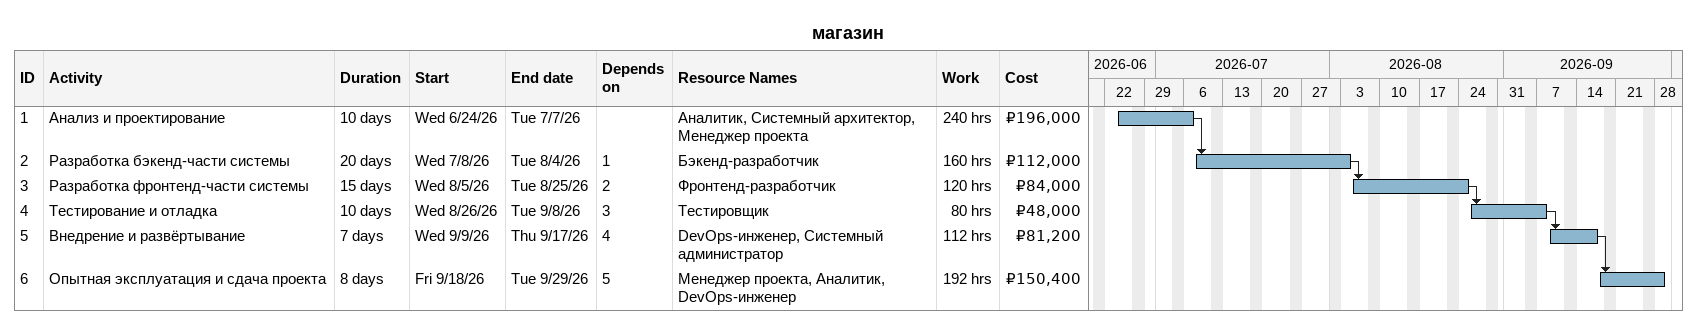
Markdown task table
магазин

| ID | Task | Duration | Start | Finish | Predecessors | Resources | Work (h) | Cost (₽) |
|---|---|---|---|---|---|---|---|---|
| 1 | Анализ и проектирование | 10d | 2026-06-24 | 2026-07-07 |  | Аналитик, Системный архитектор, Менеджер проекта | 240 | 196000 |
| 2 | Разработка бэкенд-части системы | 20d | 2026-07-08 | 2026-08-04 | 1 | Бэкенд-разработчик | 160 | 112000 |
| 3 | Разработка фронтенд-части системы | 15d | 2026-08-05 | 2026-08-25 | 2 | Фронтенд-разработчик | 120 | 84000 |
| 4 | Тестирование и отладка | 10d | 2026-08-26 | 2026-09-08 | 3 | Тестировщик | 80 | 48000 |
| 5 | Внедрение и развёртывание | 7d | 2026-09-09 | 2026-09-17 | 4 | DevOps-инженер, Системный администратор | 112 | 81200 |
| 6 | Опытная эксплуатация и сдача проекта | 8d | 2026-09-18 | 2026-09-29 | 5 | Менеджер проекта, Аналитик, DevOps-инженер | 192 | 150400 |
